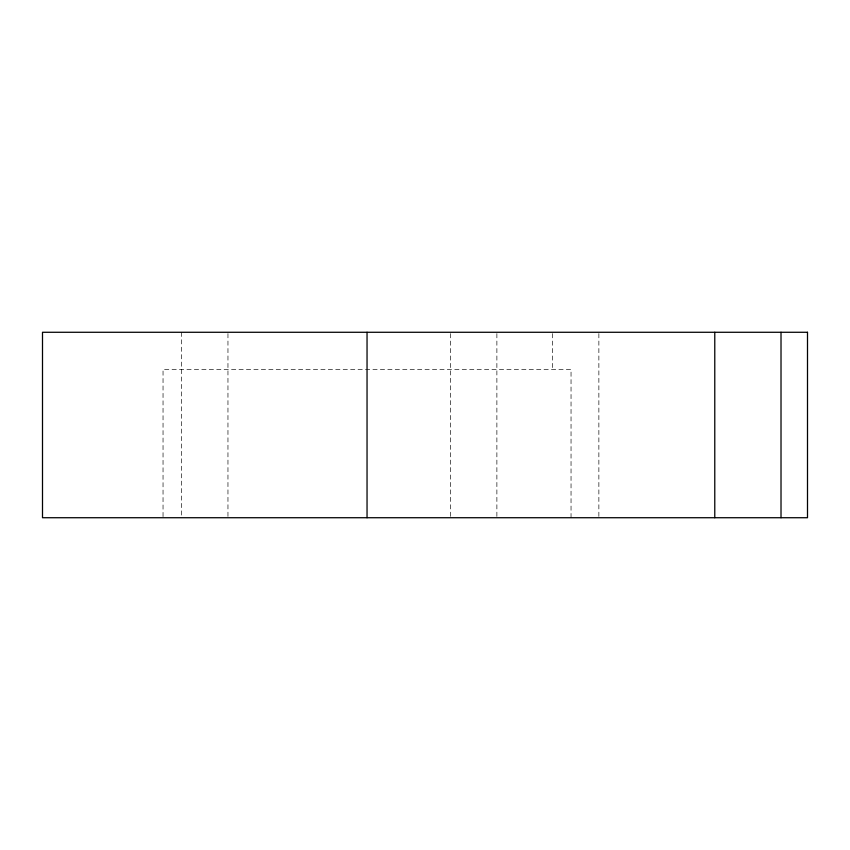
<?xml version="1.0" encoding="UTF-8"?>
<svg xmlns="http://www.w3.org/2000/svg" width="850" height="850" viewBox="0 0 850 850"><rect width="100%" height="100%" fill="white"/><g stroke="black" fill="none" stroke-linecap="round" stroke-linejoin="round"><path stroke-width="0.64" stroke-dasharray="4.25 3.19" d="M598.867 333.593L598.867 517.724M571.041 517.724L571.041 369.368L163.041 369.368L163.041 517.724M552.5 333.593L552.5 369.368M496.878 333.593L496.878 516.407M450.5 333.593L450.5 517.724M227.959 333.593L227.959 516.407M181.571 332.276L181.571 516.407"/><path stroke-width="1.27" d="M781.012 332.276L781.012 517.724M714.776 332.276L714.776 517.724M367.041 332.276L367.041 517.724M807.5 332.276L42.5 332.276L42.5 517.724L807.5 517.724L807.5 332.276"/></g></svg>
